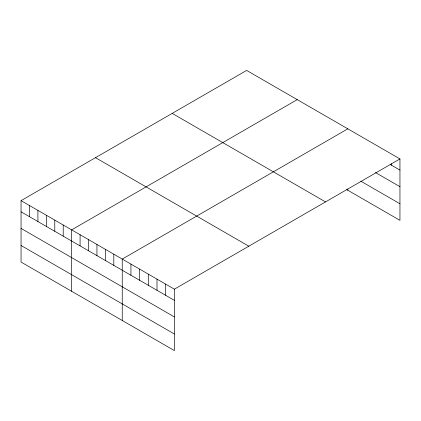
<?xml version="1.0" encoding="UTF-8"?>
<svg xmlns="http://www.w3.org/2000/svg" width="421" height="421" viewBox="0 0 421 421"><rect width="100%" height="100%" fill="white"/><g stroke="black" fill="none" stroke-linecap="round" stroke-linejoin="round"><path stroke-width="0.63" d="M21.05 200.654L174.373 289.174L174.373 350.582L21.05 262.067L21.05 200.654L246.627 70.418L399.95 158.933L399.95 220.346L346.699 189.603M297.226 99.63L71.644 229.866L71.644 291.274M347.82 128.837L122.243 259.078L122.243 320.486M174.373 289.174L399.95 158.933M390.178 164.458L399.95 170.1M375.516 172.573L399.95 186.682M360.855 181.193L399.95 203.764M172.189 113.396L325.507 201.912M95.493 157.675L248.811 246.196M21.05 211.816L174.373 300.336M21.05 228.398L174.373 316.918M21.05 245.485L174.373 334M391.262 163.769L391.262 165.085M347.82 188.976L347.82 190.25M165.685 284.154L165.685 295.321M156.996 279.139L156.996 290.306M148.308 274.124L148.308 285.291M139.619 269.108L139.619 280.27M130.931 264.093L130.931 275.255M113.807 254.205L113.807 265.372M105.376 249.337L105.376 260.504M96.946 244.469L96.946 255.636M88.51 239.602L88.51 250.769M80.079 234.734L80.079 245.896M63.213 224.998L63.213 236.16M54.783 220.125L54.783 231.292M46.347 215.257L46.347 226.424M37.916 210.389L37.916 221.557M29.481 205.522L29.481 216.689"/></g></svg>
